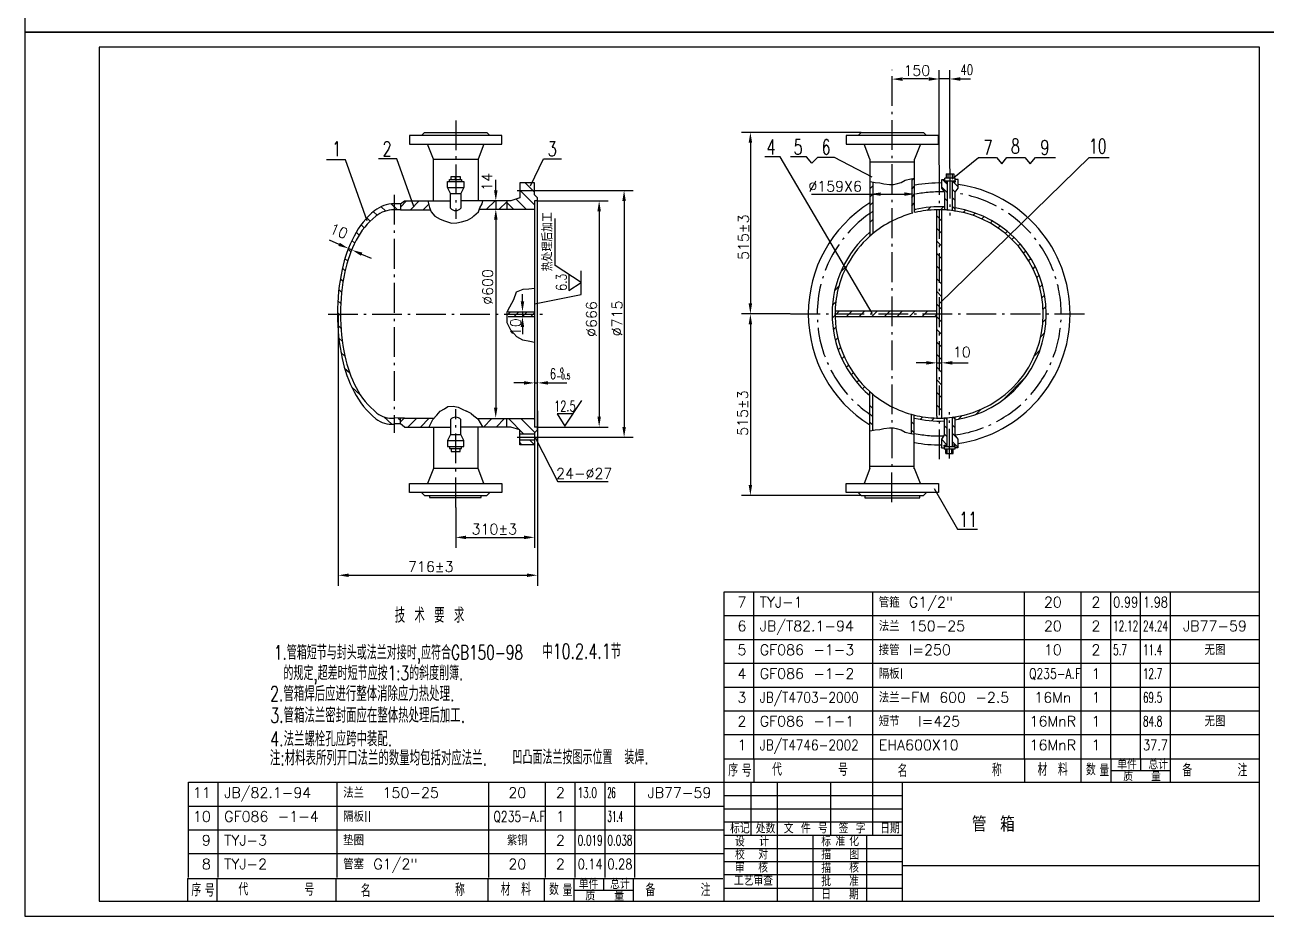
# Model space of a CAD drawing. Extents: x 0 to 2851, y -28 to 1393.
# Drawn here: x 2010.8 to 2428.4, y 798.8 to 1098.3 of the extents above; entities that cross this region are included whole.
import ezdxf
from ezdxf.enums import TextEntityAlignment as Align

# ---------------------------------------------------------------- set-up
doc = ezdxf.new("R2010")
doc.units = 0
doc.header["$LTSCALE"] = 8
doc.header["$MEASUREMENT"] = 0
doc.linetypes.add('CENTER', pattern=[1.85, 1.25, -0.25, 0.1, -0.25])
doc.layers.get('0').update_dxf_attribs({"linetype": 'CONTINUOUS'})
for name, color, linetype in [('1', 1, 'CONTINUOUS'), ('CC', 3, 'CONTINUOUS'), ('CW', 1, 'CONTINUOUS'), ('HZ', 1, 'CONTINUOUS'), ('X', 3, 'CONTINUOUS'), ('YY', 3, 'CONTINUOUS'), ('ZX', 1, 'CENTER')]:
    doc.layers.add(name, color=color, linetype=linetype)
doc.styles.add('HZ', font='txt', dxfattribs={"bigfont": 'hztxt'})

# ---------------------------------------------------------------- blocks, each defined once
blk = doc.blocks.new('*X140')
at = {"color": 0}
for p, q in [((298.07, 247.16), (298.95, 248.04)), ((298.07, 244.33), (298.95, 245.21)), ((298.07, 241.5), (298.95, 242.38)), ((298.07, 238.67), (298.95, 239.55))]:
    blk.add_line(p, q, dxfattribs=at)
blk = doc.blocks.new('*X139')
at = {"color": 0}
for p, q in [((284.05, 244.45), (285.03, 245.43)), ((284.05, 241.62), (285.03, 242.6)), ((284.05, 238.79), (285.03, 239.77)), ((284.05, 235.96), (285.03, 236.94)), ((284.05, 233.14), (285.03, 234.11))]:
    blk.add_line(p, q, dxfattribs=at)
blk = doc.blocks.new('*X138')
at = {"color": 0}
for p, q in [((297.98, 241.41), (298.95, 242.38)), ((297.98, 238.58), (298.95, 239.55))]:
    blk.add_line(p, q, dxfattribs=at)
blk = doc.blocks.new('*X137')
at = {"color": 0}
for p, q in [((284.05, 238.79), (285.03, 239.77)), ((284.05, 235.96), (285.03, 236.94)), ((284.05, 233.14), (285.03, 234.11))]:
    blk.add_line(p, q, dxfattribs=at)
blk = doc.blocks.new('*X129')
for p, q in [((262.76, 240.7), (260.88, 242.58)), ((261.86, 244.42), (261.16, 245.13)), ((262.76, 243.53), (262.02, 244.27)), ((266.37, 242.74), (264.49, 244.63)), ((262.76, 237.87), (261.86, 238.77)), ((265.39, 240.9), (264.49, 241.8)), ((265.39, 238.07), (264.49, 238.97)), ((262.93, 234.88), (262.76, 235.04)), ((265.39, 235.24), (264.49, 236.14))]:
    blk.add_line(p, q)
blk = doc.blocks.new('*X130')
for p, q in [((253.66, 164.56), (254.53, 165.43)), ((257.43, 164.09), (258.38, 165.04))]:
    blk.add_line(p, q)
blk = doc.blocks.new('*X131')
for p, q in [((225, 199.55), (226.5, 201.04)), ((228.74, 199.04), (230.74, 201.04)), ((232.99, 199.04), (234.98, 201.04)), ((237.23, 199.04), (239.23, 201.04)), ((241.47, 199.04), (243.47, 201.04)), ((245.71, 199.04), (247.71, 201.04)), ((249.96, 199.04), (251.96, 201.04)), ((254.2, 199.04), (256.2, 201.04)), ((258.44, 199.04), (259.16, 199.76))]:
    blk.add_line(p, q)
blk = doc.blocks.new('*X132')
for p, q in [((260.82, 231.32), (259.16, 232.99)), ((260.82, 227.08), (259.16, 228.75)), ((260.82, 222.84), (259.16, 224.5)), ((260.82, 218.59), (259.16, 220.26)), ((260.82, 214.35), (259.16, 216.02)), ((260.82, 210.11), (259.16, 211.78)), ((260.82, 205.87), (259.16, 207.53)), ((260.82, 201.62), (259.16, 203.29)), ((260.82, 197.38), (259.16, 199.05)), ((260.82, 193.14), (259.16, 194.8)), ((260.82, 188.9), (259.16, 190.56)), ((260.82, 184.65), (259.16, 186.32)), ((260.82, 180.41), (259.16, 182.08)), ((260.82, 176.17), (259.16, 177.83)), ((260.82, 171.93), (259.16, 173.59)), ((260.82, 167.68), (259.16, 169.35))]:
    blk.add_line(p, q)
blk = doc.blocks.new('*X133')
for p, q in [((226.91, 214.18), (229.03, 216.3)), ((224.88, 207.91), (226.25, 209.28)), ((224.12, 202.9), (225.23, 204.02)), ((224.03, 198.57), (225, 199.55)), ((224.39, 194.69), (225.28, 195.58)), ((225.1, 191.16), (225.93, 191.99)), ((226.09, 187.91), (226.88, 188.69)), ((227.32, 184.9), (228.08, 185.65)), ((228.77, 182.1), (229.5, 182.83)), ((230.41, 179.5), (231.13, 180.22)), ((232.24, 177.08), (232.95, 177.79)), ((234.24, 174.85), (234.95, 175.55)), ((236.43, 172.79), (236.74, 173.1))]:
    blk.add_line(p, q)
blk = doc.blocks.new('*X134')
for p, q in [((251.95, 234.98), (252.09, 235.12)), ((255.98, 234.77), (257.1, 235.88)), ((260.45, 235), (261.43, 235.97))]:
    blk.add_line(p, q)
blk = doc.blocks.new('*X135')
for p, q in [((268.01, 234.07), (268.84, 234.9)), ((271.31, 233.12), (272.09, 233.91)), ((274.35, 231.92), (275.1, 232.68)), ((277.17, 230.5), (277.9, 231.23)), ((279.78, 228.87), (280.5, 229.59)), ((282.21, 227.05), (282.92, 227.76)), ((284.45, 225.05), (285.15, 225.76)), ((286.5, 222.86), (287.21, 223.57)), ((288.37, 220.49), (289.09, 221.21)), ((290.06, 217.93), (290.79, 218.66)), ((291.54, 215.17), (292.29, 215.92)), ((292.81, 212.2), (293.58, 212.97)), ((293.83, 208.98), (294.64, 209.79)), ((294.57, 205.47), (295.44, 206.34)), ((294.96, 201.62), (295.91, 202.57)), ((294.9, 197.32), (295.96, 198.38)), ((294.15, 192.32), (295.43, 193.6)), ((292.09, 186.02), (293.87, 187.81)), ((281.25, 170.94), (289.06, 178.75)), ((272.19, 166.13), (273.98, 167.91)), ((266.4, 164.57), (267.68, 165.85))]:
    blk.add_line(p, q)
blk = doc.blocks.new('*X136')
for p, q in [((262.61, 164.49), (262.03, 165.06)), ((265.23, 164.69), (264.62, 165.31)), ((262.61, 161.66), (261.71, 162.56)), ((262.61, 158.83), (261.71, 159.73)), ((265.23, 161.86), (264.34, 162.76)), ((265.84, 158.43), (264.34, 159.93)), ((262.61, 156), (260.72, 157.89)), ((260.75, 155.02), (260.72, 155.06)), ((266.22, 155.22), (264.34, 157.1))]:
    blk.add_line(p, q)
blk = doc.blocks.new('*X125')
for p, q in [((115.19, 200.04), (115.76, 200.61)), ((116.99, 199.01), (118.59, 200.61)), ((119.82, 199.01), (121.42, 200.61)), ((122.65, 199.01), (124, 200.37))]:
    blk.add_line(p, q)
blk = doc.blocks.new('*X126')
for p, q in [((124, 240.87), (120.87, 244)), ((121.21, 235.18), (117.79, 238.6)), ((124, 236.62), (119, 241.62)), ((116.96, 235.18), (114.65, 237.49))]:
    blk.add_line(p, q)
blk = doc.blocks.new('*X127')
for p, q in [((120.32, 159.7), (115.19, 164.82)), ((124.13, 160.13), (119.43, 164.82)), ((124, 164.5), (123.68, 164.82)), ((119.77, 156), (119, 156.77)), ((124, 156.01), (122.35, 157.67))]:
    blk.add_line(p, q)
blk = doc.blocks.new('*X128')
for p, q in [((69.83, 234.33), (71.07, 233.17)), ((72.4, 236.03), (73.95, 234.59)), ((75.81, 236.96), (77.91, 235)), ((65.71, 229.96), (66.78, 228.97)), ((67.65, 232.26), (68.79, 231.2)), ((64.03, 227.43), (65.03, 226.5)), ((61.35, 221.72), (62.28, 220.86)), ((62.6, 224.66), (63.55, 223.77)), ((60.29, 218.62), (61.2, 217.76)), ((59.42, 215.32), (60.33, 214.47)), ((58.75, 211.84), (59.67, 210.99)), ((58.24, 208.22), (59.17, 207.35)), ((57.77, 200.45), (58.77, 199.52)), ((57.91, 204.43), (58.86, 203.54)), ((57.87, 196.26), (58.94, 195.26)), ((58.24, 191.81), (59.41, 190.72)), ((58.95, 187.05), (60.27, 185.82)), ((60.16, 181.82), (61.88, 180.21)), ((62.52, 175.52), (65.54, 172.69)), ((73.38, 165.39), (75.99, 162.95)), ((78.17, 165.02), (78.93, 164.31))]:
    blk.add_line(p, q)

msp = doc.modelspace()

# ---------------------------------------------------------------- linework, layer by layer
for p, q in [((2425.82, 1090.78), (2035.82, 1090.78)), ((2035.82, 1090.78), (2035.82, 803.78)), ((2425.82, 803.78), (2425.82, 1090.78)), ((2171.13, 1061.15), (2140.13, 1061.15)), ((2140.13, 1061.15), (2140.13, 1058.15)), ((2144.13, 1061.15), (2145.13, 1062.15)), ((2145.13, 1062.15), (2166.13, 1062.15)), ((2166.13, 1062.15), (2167.13, 1061.15)), ((2171.13, 1058.15), (2171.13, 1061.15)), ((2286.87, 1061.15), (2286.87, 1058.15)), ((2288.71, 1061.15), (2286.87, 1061.15)), ((2290.87, 1061.15), (2288.71, 1061.15)), ((2290.87, 1061.15), (2291.87, 1062.15)), ((2317.87, 1061.15), (2290.87, 1061.15)), ((2291.87, 1062.15), (2293.17, 1062.15)), ((2293.17, 1062.15), (2312.87, 1062.15)), ((2312.87, 1062.15), (2313.87, 1061.15)), ((2317.87, 1058.15), (2317.87, 1061.15)), ((2140.13, 1058.15), (2171.13, 1058.15)), ((2148.13, 1053.15), (2146.13, 1058.15)), ((2165.13, 1058.15), (2163.13, 1053.15)), ((2165.13, 1058.15), (2165.13, 1058.15)), ((2286.87, 1058.15), (2288.71, 1058.15)), ((2288.71, 1058.15), (2290.88, 1058.15)), ((2290.88, 1058.15), (2292.91, 1058.15)), ((2294.87, 1053.15), (2292.87, 1058.15)), ((2292.87, 1058.15), (2317.87, 1058.15)), ((2311.87, 1058.15), (2309.87, 1053.15)), ((2311.87, 1058.15), (2311.87, 1058.15)), ((2148.13, 1039.15), (2148.13, 1053.15)), ((2148.13, 1053.15), (2163.13, 1053.15)), ((2163.13, 1053.15), (2163.13, 1039.15)), ((2294.87, 1053.15), (2294.87, 1052.25)), ((2294.87, 1052.28), (2309.78, 1052.28)), ((2294.87, 1052.25), (2294.87, 1029.21)), ((2309.77, 1053.19), (2309.77, 1052.29)), ((2309.77, 1052.29), (2309.77, 1036.33)), ((2320.49, 1048.25), (2323.02, 1048.25)), ((2320.49, 1048.25), (2320.49, 1046.82)), ((2321.02, 1048.25), (2321.02, 1046.82)), ((2322.49, 1048.25), (2322.49, 1046.82)), ((2323.02, 1048.25), (2323.02, 1046.82)), ((2152.85, 1043.65), (2152.85, 1045.65)), ((2152.85, 1045.65), (2158.35, 1045.65)), ((2153.6, 1045.65), (2153.6, 1046.35)), ((2153.6, 1046.35), (2157.6, 1046.35)), ((2154.1, 1046.35), (2154.1, 1047.35)), ((2154.1, 1047.35), (2157.1, 1047.35)), ((2155.6, 1046.35), (2155.6, 1047.35)), ((2157.1, 1047.35), (2157.1, 1046.35)), ((2157.6, 1046.35), (2157.6, 1045.65)), ((2158.35, 1045.65), (2158.35, 1043.65)), ((2177.13, 1045.15), (2177.13, 1040.15)), ((2182.13, 1045.15), (2177.13, 1045.15)), ((2182.13, 1041.15), (2182.13, 1045.15)), ((2295.85, 1045.55), (2295.85, 1028.25)), ((2308.89, 1046.47), (2308.89, 1034.95)), ((2319, 1043.41), (2319, 1046.28)), ((2319, 1046.28), (2319.99, 1046.28)), ((2319.99, 1046.28), (2319.99, 1046.8)), ((2319.99, 1045.79), (2319.99, 1046.28)), ((2319.99, 1045.79), (2319.99, 1045.42)), ((2319.99, 1045.42), (2320.87, 1045.42)), ((2323.52, 1046.8), (2320, 1046.8)), ((2320, 1045.82), (2323.52, 1045.82)), ((2320.89, 1035.95), (2320.89, 1045.82)), ((2322.62, 1035.77), (2322.62, 1045.82)), ((2323.52, 1045.42), (2322.63, 1045.42)), ((2323.52, 1046.28), (2323.52, 1046.8)), ((2323.52, 1045.79), (2323.52, 1046.28)), ((2324.5, 1046.28), (2323.52, 1046.28)), ((2323.52, 1045.82), (2323.52, 1045.42)), ((2324.5, 1043.41), (2324.5, 1046.28)), ((2153.85, 1041.65), (2152.85, 1043.65)), ((2152.85, 1043.65), (2158.35, 1043.65)), ((2153.85, 1036.65), (2153.85, 1041.65)), ((2153.85, 1041.65), (2157.35, 1041.65)), ((2158.35, 1043.65), (2157.35, 1041.65)), ((2157.35, 1041.65), (2157.35, 1036.65)), ((2177.13, 1040.15), (2174.13, 1039.15)), ((2183.13, 1040.15), (2182.13, 1041.15)), ((2183.13, 1039.42), (2183.13, 1040.15)), ((2319.99, 1042.05), (2319, 1043.41)), ((2319.99, 1037.19), (2319.99, 1042.05)), ((2323.52, 1042.05), (2324.5, 1043.41)), ((2323.52, 1036.64), (2323.52, 1042.05)), ((2137.04, 1038.15), (2134.9, 1038.14)), ((2137.06, 1036.15), (2134.9, 1036.16)), ((2137.04, 1038.15), (2138.41, 1039.15)), ((2137.04, 1038.15), (2137.04, 1036.16)), ((2137.06, 1036.15), (2138.41, 1036.15)), ((2138.41, 1039.15), (2148.13, 1039.15)), ((2138.41, 1036.15), (2147.11, 1036.15)), ((2148.13, 1039.15), (2153.86, 1039.15)), ((2163.13, 1039.15), (2157.39, 1039.16)), ((2164.72, 1039.15), (2163.13, 1039.15)), ((2163.77, 1036.33), (2172.95, 1036.33)), ((2172.95, 1039.15), (2164.72, 1039.15)), ((2172.77, 1039.25), (2172.77, 1036.33)), ((2174.13, 1039.15), (2172.95, 1039.15)), ((2172.95, 1036.33), (2182.22, 1036.33)), ((2182.13, 1039.15), (2182.13, 1036.58)), ((2183.13, 1039.15), (2182.13, 1039.15)), ((2182.13, 1036.58), (2182.13, 1001.84)), ((2183.13, 963.33), (2183.13, 1039.42)), ((2309.77, 1036.33), (2309.77, 1035.24)), ((2317.29, 1002.27), (2317.29, 1036.02)), ((2318.95, 1036.02), (2318.95, 966.26)), ((2319.99, 1035.99), (2319.99, 1037.08)), ((2323.52, 1035.59), (2323.52, 1036.64)), ((2189.06, 1017.4), (2189.06, 1033.2)), ((2294.87, 1029.21), (2294.87, 1028.43)), ((2294.87, 1028.43), (2294.87, 1027.15)), ((2197.76, 1011.7), (2189.06, 1017.4)), ((2193.6, 1014.44), (2193.6, 1009.07)), ((2193.6, 1009.07), (2197.76, 1011.7)), ((2283.15, 1002.2), (2317.3, 1002.2)), ((2317.29, 1000.06), (2317.29, 1002.27)), ((2182.12, 1001.77), (2173.21, 1001.77)), ((2182.17, 1000.21), (2173.21, 1000.21)), ((2182.13, 1001.84), (2182.13, 1000.27)), ((2182.13, 1000.27), (2182.13, 966)), ((2317.3, 1000.2), (2283.15, 1000.2)), ((2317.29, 966.77), (2317.29, 1000.06)), ((2294.87, 973.88), (2294.87, 975.16)), ((2294.87, 973.09), (2294.87, 973.88)), ((2294.87, 950.05), (2294.87, 973.09)), ((2295.85, 962), (2295.85, 974.05)), ((2192.31, 963.4), (2198.01, 972.1)), ((2137.08, 966.16), (2134.95, 966.2)), ((2137.05, 964.16), (2137.06, 966.16)), ((2138.37, 966.15), (2137.08, 966.16)), ((2138.37, 966.15), (2148.35, 966.15)), ((2153.85, 965.65), (2153.85, 960.65)), ((2157.35, 960.65), (2157.35, 965.65)), ((2162.93, 965.98), (2172.9, 965.98)), ((2172.77, 963.2), (2172.77, 965.98)), ((2172.9, 965.98), (2182.22, 965.98)), ((2182.13, 966), (2182.13, 963.15)), ((2195.05, 967.57), (2189.68, 967.57)), ((2189.68, 967.57), (2192.31, 963.4)), ((2308.8, 960.9), (2308.8, 967.25)), ((2309.77, 965.97), (2309.77, 967.06)), ((2309.77, 950.02), (2309.77, 965.97)), ((2317.29, 966.77), (2317.3, 966.29)), ((2319.84, 966.26), (2319.84, 965.43)), ((2319.84, 965.43), (2319.84, 960.41)), ((2320.73, 966.37), (2320.73, 956.64)), ((2322.46, 966.46), (2322.46, 956.64)), ((2323.36, 966.56), (2323.36, 965.79)), ((2323.36, 965.79), (2323.36, 960.41)), ((2137.05, 964.16), (2134.95, 964.17)), ((2138.37, 963.15), (2137.05, 964.16)), ((2138.37, 963.15), (2148.13, 963.15)), ((2148.13, 963.15), (2148.13, 949.15)), ((2148.13, 963.15), (2153.86, 963.15)), ((2153.85, 960.65), (2152.85, 958.65)), ((2153.85, 960.65), (2157.35, 960.65)), ((2158.35, 958.65), (2157.35, 960.65)), ((2163.13, 963.15), (2157.39, 963.15)), ((2163.13, 949.15), (2163.13, 963.15)), ((2164.74, 963.15), (2163.13, 963.15)), ((2172.9, 963.15), (2164.74, 963.15)), ((2174.13, 963.15), (2172.9, 963.15)), ((2177.13, 962.15), (2174.13, 963.15)), ((2177.13, 960.87), (2177.13, 962.15)), ((2177.13, 958.83), (2177.13, 960.87)), ((2177.18, 960.85), (2182.16, 960.85)), ((2183.13, 963.15), (2182.13, 963.15)), ((2183.13, 962.15), (2182.13, 961.15)), ((2182.13, 961.15), (2182.13, 960.87)), ((2182.13, 960.87), (2182.13, 958.83)), ((2183.13, 962.15), (2183.13, 963.33)), ((2319.84, 960.41), (2318.85, 959.05)), ((2323.36, 960.41), (2324.35, 959.05)), ((2152.85, 958.65), (2152.85, 956.65)), ((2152.85, 958.65), (2158.35, 958.65)), ((2152.85, 956.65), (2158.35, 956.65)), ((2153.6, 956.65), (2153.6, 955.95)), ((2157.6, 955.95), (2157.6, 956.65)), ((2158.35, 956.65), (2158.35, 958.65)), ((2177.13, 957.15), (2177.13, 958.83)), ((2182.13, 957.15), (2177.13, 957.15)), ((2177.18, 958.82), (2182.16, 958.82)), ((2182.13, 958.83), (2182.13, 957.15)), ((2318.85, 959.05), (2318.85, 956.18)), ((2318.85, 956.18), (2319.84, 956.18)), ((2319.84, 957.04), (2320.72, 957.04)), ((2319.84, 956.67), (2319.84, 957.03)), ((2319.84, 956.67), (2319.84, 956.18)), ((2319.84, 956.18), (2319.84, 955.65)), ((2319.85, 956.64), (2323.36, 956.64)), ((2323.37, 957.04), (2322.48, 957.04)), ((2323.36, 956.67), (2323.37, 957.04)), ((2323.36, 956.67), (2323.36, 956.18)), ((2324.35, 956.18), (2323.36, 956.18)), ((2323.36, 956.18), (2323.36, 955.65)), ((2324.35, 959.05), (2324.35, 956.18)), ((2153.6, 955.95), (2157.6, 955.95)), ((2154.1, 955.95), (2154.1, 954.95)), ((2154.1, 954.95), (2157.1, 954.95)), ((2155.6, 955.95), (2155.6, 954.95)), ((2157.1, 954.95), (2157.1, 955.95)), ((2323.36, 955.65), (2319.85, 955.65)), ((2320.34, 954.21), (2320.34, 955.64)), ((2320.34, 954.21), (2322.86, 954.21)), ((2320.86, 954.21), (2320.86, 955.64)), ((2322.34, 954.21), (2322.34, 955.64)), ((2322.86, 954.21), (2322.86, 955.64)), ((2148.13, 949.15), (2146.13, 944.15)), ((2163.13, 949.15), (2148.13, 949.15)), ((2165.13, 944.15), (2163.13, 949.15)), ((2294.87, 949.15), (2292.87, 944.15)), ((2294.87, 949.15), (2294.87, 950.05)), ((2294.87, 950.02), (2309.78, 950.02)), ((2309.77, 949.11), (2309.77, 950.02)), ((2311.87, 944.15), (2309.87, 949.15)), ((2140.13, 941.15), (2140.13, 944.15)), ((2140.13, 944.15), (2171.13, 944.15)), ((2165.13, 944.15), (2165.13, 944.15)), ((2171.13, 944.15), (2171.13, 941.15)), ((2286.87, 941.15), (2286.87, 944.15)), ((2286.87, 944.15), (2288.71, 944.15)), ((2288.71, 944.15), (2290.88, 944.15)), ((2290.88, 944.15), (2292.91, 944.15)), ((2292.87, 944.15), (2317.87, 944.15)), ((2311.87, 944.15), (2311.87, 944.15)), ((2317.87, 944.15), (2317.87, 941.15)), ((2171.13, 941.15), (2140.13, 941.15)), ((2144.13, 941.15), (2145.13, 940.15)), ((2145.13, 940.15), (2166.13, 940.15)), ((2146.87, 940.15), (2146.87, 939.45)), ((2164.24, 939.45), (2164.24, 940.21)), ((2166.13, 940.15), (2167.13, 941.15)), ((2288.71, 941.15), (2286.87, 941.15)), ((2290.87, 941.15), (2288.71, 941.15)), ((2290.87, 941.15), (2291.87, 940.15)), ((2317.87, 941.15), (2290.87, 941.15)), ((2291.87, 940.15), (2293.17, 940.15)), ((2293.17, 940.16), (2293.17, 939.3)), ((2293.17, 940.15), (2312.87, 940.15)), ((2311.61, 939.3), (2311.61, 940.16)), ((2312.87, 940.15), (2313.87, 941.15)), ((2146.87, 939.45), (2164.24, 939.45)), ((2293.17, 939.3), (2296.02, 939.3)), ((2296.02, 939.3), (2309.03, 939.3)), ((2309.03, 939.3), (2311.61, 939.3)), ((2245.82, 907.78), (2425.82, 907.78)), ((2245.82, 851.78), (2245.82, 907.78)), ((2255.82, 851.78), (2255.82, 907.78)), ((2295.82, 851.78), (2295.82, 907.78)), ((2346.82, 851.78), (2346.82, 907.78)), ((2365.82, 851.78), (2365.82, 907.78)), ((2375.82, 851.78), (2375.82, 907.78)), ((2385.82, 851.78), (2385.82, 907.78)), ((2395.82, 851.78), (2395.82, 907.78)), ((2245.82, 803.78), (2245.82, 851.66)), ((2245.89, 851.63), (2425.89, 851.63)), ((2255.89, 843.72), (2255.89, 851.72)), ((2295.88, 826.03), (2295.88, 851.62)), ((2346.95, 843.72), (2346.95, 851.72)), ((2365.89, 843.72), (2365.89, 851.72)), ((2375.89, 843.72), (2375.89, 851.72)), ((2385.89, 847.72), (2385.89, 851.72)), ((2395.89, 843.72), (2395.89, 851.72)), ((2065.82, 843.78), (2245.82, 843.78)), ((2065.82, 811.78), (2065.82, 843.78)), ((2075.82, 811.78), (2075.82, 843.78)), ((2115.82, 811.78), (2115.82, 843.78)), ((2166.82, 811.78), (2166.82, 843.78)), ((2185.82, 811.78), (2185.82, 843.78)), ((2195.82, 811.78), (2195.82, 843.78)), ((2205.82, 811.78), (2205.82, 843.78)), ((2215.82, 811.78), (2215.82, 843.78)), ((2245.82, 843.78), (2425.82, 843.78)), ((2254.81, 843.83), (2254.81, 826.03)), ((2263.82, 803.78), (2263.82, 843.83)), ((2281.76, 826.03), (2281.76, 843.83)), ((2305.82, 803.78), (2305.82, 843.78)), ((2245.82, 830.42), (2305.89, 830.42)), ((2245.82, 825.98), (2305.89, 825.98)), ((2275.82, 803.78), (2275.82, 826.03)), ((2293.82, 803.78), (2293.82, 826.03)), ((2305.82, 815.78), (2425.82, 815.78)), ((2065.44, 811.38), (2065.44, 804.03)), ((2065.44, 811.38), (2245.44, 811.38)), ((2075.44, 804.03), (2075.44, 811.43)), ((2115.49, 804.02), (2115.44, 811.43)), ((2166.51, 804.03), (2166.51, 811.43)), ((2185.44, 803.9), (2185.44, 811.47)), ((2195.44, 803.9), (2195.44, 811.47)), ((2205.44, 807.47), (2205.44, 811.47)), ((2215.44, 803.9), (2215.44, 811.47)), ((2035.82, 803.78), (2425.82, 803.78))]:
    msp.add_line(p, q)
for points in [[(2134.97, 1038.15, 0.001803), (2134.9, 1038.15, 0.17134), (2128.42, 1035.87, 0.104788), (2121.46, 1027.32, 0.066302), (2117.47, 1016.1, 0.052443), (2115.9, 1001.15, 0.052443)], [(2134.9, 1036.15, 0.171103), (2128.76, 1033.99, 0.104819), (2122.17, 1025.9, 0.066378), (2118.39, 1015.29, 0.05252), (2116.9, 1001.15, 0.05252)], [(2115.9, 1001.15, 0.052443), (2117.47, 986.21, 0.066302), (2121.46, 974.99, 0.104788), (2128.83, 965.94, 0.198534), (2134.9, 964.15, 0.001201), (2134.95, 964.15, 0.104788)], [(2116.9, 1001.15, 0.05252), (2118.39, 987.02, 0.066378), (2122.17, 976.4, 0.104819), (2129.14, 967.85, 0.198314), (2134.9, 966.15, 0.00127), (2134.95, 966.15, 0.104819)]]:
    msp.add_lwpolyline(points, format="xyb")
for centre, radius, start, end in [((2317.01, 1001.31), 44, 279.643, 279.643), ((2317.17, 1001.15), 44, 80.357, 80.357), ((2326.19, 1001.31), 44, 260.357, 260.357), ((2326.34, 1001.15), 44, 99.643, 99.643), ((2318.13, 1001.15), 44, 88.798, 100.5035), ((2318.13, 1001.15), 44, 278.2296, 81.6184), ((2155.6, 1038.31), 2.41, 223.3547, 316.6453), ((2318.13, 1001.15), 44, 122.045, 237.9543), ((2318.13, 1001.15), 36, 86.9067, 102.9297), ((2318.13, 1001.15), 35, 91.3477, 103.3024), ((2318.13, 1001.15), 35, 88.6282, 91.3477), ((2318.13, 1001.15), 35, 86.9415, 88.6282), ((2318.13, 1001.15), 35, 85.465, 86.9415), ((2318.13, 1001.15), 35, 81.0856, 85.465), ((2318.13, 1001.15), 35, 278.6704, 81.0777), ((2318.13, 1001.15), 36, 278.4511, 81.3487), ((2318.13, 1001.15), 35, 104.6729, 131.9456), ((2318.13, 1001.15), 36, 130.3215, 229.5406), ((2318.13, 1001.15), 35, 131.9456, 151.2663), ((2318.13, 1001.15), 35, 151.2663, 164.8458), ((2318.13, 1001.15), 35, 164.8458, 178.1546), ((2318.13, 1001.15), 35, 178.1546, 181.8018), ((2318.13, 1001.15), 35, 181.8018, 228.1954), ((2318.13, 1001.15), 35, 228.1954, 256.2221), ((2155.6, 964), 2.41, 43.3547, 136.6453), ((2318.13, 1001.15), 36, 256.5971, 272.7616), ((2318.13, 1001.15), 35, 256.2221, 268.5243), ((2318.13, 1001.15), 35, 268.609, 271.3938), ((2318.13, 1001.15), 35, 271.3963, 272.801), ((2318.13, 1001.15), 35, 272.8072, 278.6704), ((2318.13, 1001.15), 44, 259.2197, 270.9471)]:
    msp.add_arc(centre, radius, start, end)
at = {"layer": '1'}
for p, q in [((2375.89, 847.72), (2395.89, 847.72)), ((2245.82, 839.3), (2305.89, 839.3)), ((2245.82, 834.86), (2305.89, 834.86)), ((2245.82, 821.54), (2305.89, 821.54)), ((2245.82, 817.1), (2305.89, 817.1)), ((2305.89, 812.66), (2245.82, 812.66)), ((2195.44, 807.47), (2215.44, 807.47)), ((2245.82, 808.22), (2305.89, 808.22))]:
    msp.add_line(p, q, dxfattribs=at)
at = {"layer": 'CC'}
for p, q in [((2318.13, 1051.22), (2318.13, 1083.09)), ((2318.13, 1051.22), (2318.13, 1082.71)), ((2321.7, 1050.01), (2321.7, 1083.09)), ((2314.41, 1080.09), (2306.03, 1080.09)), ((2321.73, 1080.09), (2318.23, 1080.09)), ((2325.2, 1080.09), (2328.7, 1080.09)), ((2291.96, 1062.15), (2251.67, 1062.15)), ((2254.67, 1058.65), (2254.67, 1004.65)), ((2169.11, 1042.68), (2169.11, 1046.18)), ((2183.12, 1042.63), (2215.23, 1042.63)), ((2275.17, 1041.41), (2306.94, 1041.41)), ((2169.11, 1039.19), (2169.11, 1036.34)), ((2183.19, 1039.15), (2206.84, 1039.15)), ((2203.84, 1035.65), (2203.84, 966.65)), ((2212.23, 1039.13), (2212.23, 963.18)), ((2169.08, 1033.24), (2169.08, 969.66)), ((2116.41, 1024.53), (2113.19, 1025.91)), ((2119.68, 1023.09), (2120.79, 1022.63)), ((2124.02, 1021.23), (2127.23, 1019.84)), ((2178.07, 1005.36), (2178.07, 1007.83)), ((2178.07, 1001.77), (2178.07, 1000.21)), ((2268.07, 1001.15), (2251.67, 1001.15)), ((2268.07, 1001.15), (2251.67, 1001.15)), ((2178.07, 996.71), (2178.07, 994.4)), ((2254.67, 997.65), (2254.67, 942.8)), ((2313.85, 984.71), (2310.35, 984.71)), ((2317.31, 984.75), (2318.97, 984.75)), ((2322.5, 984.71), (2327.83, 984.71)), ((2178.63, 977.97), (2175.13, 977.97)), ((2182.13, 977.97), (2183.19, 977.97)), ((2186.69, 977.97), (2192.93, 977.97)), ((2183.19, 963.15), (2206.84, 963.15)), ((2182.13, 957.17), (2182.13, 922.51)), ((2183.12, 959.68), (2215.23, 959.68)), ((2291.87, 940.15), (2251.67, 940.15))]:
    msp.add_line(p, q, dxfattribs=at)
for points in [[(2305.8, 1079.46), (2305.8, 1080.63), (2302.3, 1080.05)], [(2314.63, 1079.5), (2314.63, 1080.67), (2318.13, 1080.09)], [(2325.2, 1079.5), (2325.2, 1080.67), (2321.7, 1080.09)], [(2255.25, 1058.65), (2254.09, 1058.65), (2254.67, 1062.15)], [(2169.69, 1042.68), (2168.52, 1042.68), (2169.11, 1039.18)], [(2212.81, 1039.13), (2211.64, 1039.13), (2212.23, 1042.63)], [(2298.49, 1040.83), (2298.49, 1041.99), (2294.99, 1041.41)], [(2306.46, 1040.83), (2306.46, 1041.99), (2309.96, 1041.41)], [(2169.69, 1032.83), (2168.52, 1032.83), (2169.11, 1036.33)], [(2204.43, 1035.65), (2203.26, 1035.65), (2203.84, 1039.15)], [(2116.18, 1023.99), (2116.64, 1025.06), (2119.62, 1023.14)], [(2123.79, 1020.69), (2124.25, 1021.76), (2120.8, 1022.62)], [(2178.65, 1005.36), (2177.48, 1005.36), (2178.07, 1001.86)], [(2255.25, 1004.65), (2254.09, 1004.65), (2254.67, 1001.15)], [(2178.65, 996.71), (2177.48, 996.71), (2178.07, 1000.21)], [(2255.25, 997.65), (2254.09, 997.65), (2254.67, 1001.15)], [(2313.85, 984.12), (2313.85, 985.29), (2317.35, 984.71)], [(2322.5, 984.12), (2322.5, 985.29), (2319, 984.71)], [(2178.63, 977.39), (2178.63, 978.55), (2182.13, 977.97)], [(2186.69, 977.39), (2186.69, 978.55), (2183.19, 977.97)], [(2169.67, 969.66), (2168.5, 969.66), (2169.08, 966.16)], [(2204.43, 966.65), (2203.26, 966.65), (2203.84, 963.15)], [(2212.81, 963.18), (2211.64, 963.18), (2212.23, 959.68)], [(2255.25, 943.65), (2254.09, 943.65), (2254.67, 940.15)]]:
    msp.add_solid(points, dxfattribs=at)
at = {"layer": 'X'}
for p, q in [((2010.82, 1392.78), (2010.82, 1095.78)), ((2010.82, 1095.78), (2430.82, 1095.78)), ((2430.82, 1095.78), (2010.82, 1095.78)), ((2010.82, 1095.78), (2010.82, 798.78)), ((2118.63, 1052.93), (2112.22, 1052.93)), ((2125.87, 1032.45), (2118.63, 1052.93)), ((2135.79, 1053.25), (2129.68, 1053.25)), ((2141.56, 1037.27), (2135.79, 1053.25)), ((2180.8, 1044.17), (2185.12, 1053.25)), ((2185.12, 1053.25), (2191.23, 1053.25)), ((2264.73, 1053.91), (2259.56, 1053.91)), ((2295.57, 1001.4), (2264.73, 1053.91)), ((2273.51, 1053.91), (2268.1, 1053.91)), ((2275.31, 1051.77), (2273.51, 1053.91)), ((2277.25, 1053.73), (2275.31, 1051.77)), ((2282.98, 1053.73), (2277.25, 1053.73)), ((2295.57, 1047.05), (2282.98, 1053.73)), ((2318.25, 1004.62), (2368.55, 1053.74)), ((2322.44, 1046.5), (2331.32, 1053.74)), ((2331.32, 1053.74), (2337.35, 1053.74)), ((2337.35, 1053.74), (2339.13, 1051.6)), ((2339.13, 1051.6), (2340.9, 1053.74)), ((2340.9, 1053.74), (2346.93, 1053.74)), ((2346.93, 1053.74), (2348.72, 1051.6)), ((2348.72, 1051.6), (2350.48, 1053.74)), ((2350.48, 1053.74), (2357.23, 1053.74)), ((2368.55, 1053.74), (2375.31, 1053.74)), ((2294.97, 1045.69), (2296.59, 1045.36)), ((2296.59, 1045.36), (2298.19, 1045.18)), ((2298.19, 1045.18), (2299.53, 1044.83)), ((2299.53, 1044.83), (2301.43, 1044.65)), ((2301.43, 1044.65), (2302.75, 1044.65)), ((2302.75, 1044.65), (2303.65, 1044.83)), ((2303.65, 1044.83), (2305.4, 1045.36)), ((2305.4, 1045.36), (2306.72, 1046.05)), ((2306.72, 1046.05), (2308.64, 1046.58)), ((2308.64, 1046.58), (2309.81, 1046.76)), ((2137.04, 1037.04), (2139.15, 1039.15)), ((2140.39, 1036.15), (2143.39, 1039.15)), ((2144.64, 1036.15), (2146.46, 1037.97)), ((2146.22, 1039.19), (2146.82, 1036.96)), ((2146.82, 1036.96), (2147.41, 1035.44)), ((2163.28, 1035.44), (2163.77, 1036.85)), ((2163.77, 1036.85), (2164.56, 1038.15)), ((2164.56, 1038.15), (2164.75, 1039.19)), ((2166.03, 1036.33), (2168.85, 1039.15)), ((2170.27, 1036.33), (2172.77, 1038.84)), ((2147.41, 1035.44), (2148.58, 1034.02)), ((2148.58, 1034.02), (2150.37, 1032.98)), ((2150.37, 1032.98), (2151.84, 1032.4)), ((2151.84, 1032.4), (2154.22, 1031.69)), ((2154.22, 1031.69), (2155.99, 1031.79)), ((2155.99, 1031.79), (2157.56, 1032.04)), ((2157.56, 1032.04), (2159.63, 1032.63)), ((2159.63, 1032.63), (2161.11, 1033.56)), ((2161.11, 1033.56), (2161.71, 1034.15)), ((2161.71, 1034.15), (2163.28, 1035.44)), ((2197.76, 1007.72), (2197.76, 1015.63)), ((2175.2, 1006.04), (2176.07, 1008.58)), ((2176.07, 1008.58), (2178.31, 1009.47)), ((2178.31, 1009.47), (2180.18, 1009.63)), ((2180.18, 1009.63), (2182.17, 1009.78)), ((2182.17, 1004.5), (2197.76, 1007.72)), ((2172.97, 1001.86), (2173.84, 1003.5)), ((2173.84, 1003.5), (2175.2, 1006.04)), ((2116.18, 1001.32), (2116.18, 909.83)), ((2172.97, 1000.21), (2172.97, 1001.86)), ((2172.97, 998.12), (2172.97, 1000.21)), ((2174.21, 995.74), (2172.97, 998.12)), ((2176.2, 993.49), (2174.21, 995.74)), ((2178.18, 992.31), (2176.2, 993.49)), ((2180.55, 991.84), (2178.18, 992.31)), ((2182.17, 991.55), (2180.55, 991.84)), ((2150.37, 968.45), (2151.87, 969.27)), ((2151.87, 969.27), (2153.03, 970.01)), ((2153.03, 970.01), (2154.8, 970.17)), ((2154.8, 970.17), (2156.51, 969.76)), ((2156.51, 969.76), (2157.8, 969.11)), ((2157.8, 969.11), (2159.3, 968.45)), ((2137.06, 964.93), (2138.28, 966.15)), ((2139.52, 963.15), (2142.52, 966.15)), ((2143.76, 963.15), (2146.76, 966.15)), ((2146.74, 963.18), (2147.98, 965.69)), ((2147.98, 965.69), (2149.27, 967.16)), ((2149.27, 967.16), (2150.37, 968.45)), ((2160.88, 967.66), (2159.3, 968.45)), ((2160.88, 967.66), (2161.77, 966.91)), ((2161.77, 966.91), (2163.06, 965.87)), ((2163.06, 965.87), (2163.8, 964.56)), ((2163.32, 965.75), (2163.55, 965.98)), ((2163.8, 964.56), (2164.62, 963.18)), ((2164.97, 963.15), (2167.8, 965.98)), ((2169.22, 963.15), (2172.04, 965.98)), ((2183.14, 968.53), (2183.14, 922.56)), ((2294.97, 961.81), (2296.59, 962.15)), ((2296.59, 962.15), (2298.19, 962.33)), ((2298.19, 962.33), (2299.53, 962.68)), ((2299.53, 962.68), (2301.43, 962.86)), ((2301.43, 962.86), (2302.75, 962.86)), ((2302.75, 962.86), (2303.65, 962.68)), ((2303.65, 962.68), (2305.4, 962.15)), ((2305.4, 962.15), (2306.72, 961.46)), ((2306.72, 961.46), (2308.64, 960.93)), ((2308.64, 960.93), (2309.81, 960.75)), ((2182.29, 959.59), (2189.98, 944.78)), ((2190.02, 944.83), (2206.86, 944.83)), ((2316.42, 942.44), (2324.31, 928.82)), ((2155.63, 936.09), (2155.63, 922.56)), ((2324.31, 928.82), (2330.95, 928.82)), ((2159.13, 926.06), (2179.64, 926.06)), ((2183.14, 924.01), (2183.14, 909.83)), ((2119.68, 913.33), (2179.64, 913.33)), ((2245.82, 899.78), (2425.82, 899.78)), ((2245.82, 891.78), (2425.82, 891.78)), ((2245.82, 883.78), (2425.82, 883.78)), ((2245.82, 875.78), (2425.82, 875.78)), ((2245.82, 867.78), (2425.82, 867.78)), ((2245.82, 859.78), (2425.82, 859.78)), ((2065.82, 835.78), (2245.82, 835.78)), ((2065.82, 827.78), (2245.82, 827.78)), ((2065.82, 819.78), (2245.82, 819.78)), ((2010.82, 798.78), (2430.82, 798.78))]:
    msp.add_line(p, q, dxfattribs=at)
for points in [[(2159.13, 925.47), (2159.13, 926.64), (2155.63, 926.06)], [(2178.62, 925.47), (2178.62, 926.64), (2182.12, 926.06)], [(2119.68, 912.75), (2119.68, 913.91), (2116.18, 913.33)], [(2179.64, 912.75), (2179.64, 913.91), (2183.14, 913.33)]]:
    msp.add_solid(points, dxfattribs=at)
at = {"layer": 'ZX'}
for p, q in [((2302.26, 937.85), (2302.38, 1083.18)), ((2155.63, 1066.15), (2155.63, 1033.15)), ((2318.13, 1051.15), (2318.13, 951.15)), ((2321.7, 1049.94), (2321.7, 1034.27)), ((2134.9, 1041.15), (2134.9, 961.15)), ((2176.26, 1042.63), (2183.05, 1042.63)), ((2112.75, 1001.01), (2185.13, 1001.01)), ((2268.13, 1001.15), (2368.13, 1001.15)), ((2155.63, 936.15), (2155.63, 969.15)), ((2321.54, 952.52), (2321.54, 968.19)), ((2176.26, 959.68), (2183.05, 959.68))]:
    msp.add_line(p, q, dxfattribs=at)
for start, end in [(87.4684, 101.2471), (277.2666, 82.4257), (124.5709, 235.523), (258.3034, 272.4377)]:
    msp.add_arc((2318.13, 1001.15), 41, start, end, dxfattribs=at)

# ---------------------------------------------------------------- block references
at = {"layer": 'YY'}
for name, p in [('*X126', (2058.13, 801.15)), ('*X139', (2010.82, 798.78)), ('*X140', (2010.82, 798.78)), ('*X129', (2058.13, 801.15)), ('*X128', (2058.13, 801.15)), ('*X134', (2058.13, 801.15)), ('*X135', (2058.13, 801.15)), ('*X132', (2058.13, 801.15)), ('*X133', (2058.13, 801.15)), ('*X131', (2058.13, 801.15)), ('*X125', (2058.13, 801.15)), ('*X127', (2058.13, 801.15)), ('*X130', (2058.13, 801.15)), ('*X136', (2058.13, 801.15))]:
    msp.add_blockref(name, p, dxfattribs=at)
at = {"layer": 'YY', "xscale": -1, "rotation": 180}
for name in ['*X137', '*X138']:
    msp.add_blockref(name, (2010.82, 1203.52), dxfattribs=at)

# ---------------------------------------------------------------- texts
at = {"style": 'HZ', "width": 0.7}
for s, height, p in [('1', 5, (2115.64, 1054.11)), ('2', 5, (2132.56, 1054.11)), ('3', 5, (2188.07, 1054.11)), ('4', 5, (2261.63, 1054.73)), ('5', 5, (2270.7, 1054.71)), ('6', 5, (2280.11, 1054.71)), ('7', 5, (2334.51, 1054.59)), ('8', 5, (2343.74, 1055.02)), ('9', 5, (2353.68, 1054.59)), ('10', 5, (2371.4, 1055.02)), ('12.5', 3.5, (2192.31, 968.39)), ('11', 5, (2327.88, 929.62))]:
    msp.add_text(s, height=height, dxfattribs=at).set_placement(p, align=Align.CENTER)
at = {"style": 'HZ', "width": 0.75}
msp.add_text('6.3', height=3.5, rotation=90, dxfattribs=at).set_placement((2192.87, 1011.77), align=Align.CENTER)
at = {"layer": 'CC', "style": 'HZ'}
for s, p in [('150', (2310.62, 1081.18)), ('%%C159X6 ', (2284.72, 1042.28)), ('10', (2325.72, 986.58)), ('24-%%C27', (2198.82, 945.78)), ('310%%P3', (2168.62, 927.08)), ('716%%P3 ', (2148.82, 914.48))]:
    msp.add_text(s, height=3.5, dxfattribs=at).set_placement(p, align=Align.CENTER)
for s, rotation, p in [('14', 90, (2167.92, 1045.48)), ('515%%P3 ', 90, (2254.12, 1028.48)), ('10', 338, (2115.72, 1027.38)), ('%%C600 ', 90, (2168.12, 1011.78)), ('%%C666 ', 90, (2203.02, 1000.98)), ('%%C715 ', 90, (2211.62, 1001.18)), ('10', 90, (2177.52, 996.68)), ('515%%P3 ', 90, (2253.82, 969.38))]:
    msp.add_text(s, height=3.5, rotation=rotation, dxfattribs=at).set_placement(p, align=Align.CENTER)
at = {"layer": 'CC', "style": 'HZ', "width": 0.7}
for s, height, p in [('6', 3.5, (2187.25, 979.27)), ('0', 1.7, (2190.69, 981.35)), ('-0.5', 1.7, (2189.44, 979.27))]:
    msp.add_text(s, height=height, dxfattribs=at).set_placement(p)
at = {"layer": 'CW', "style": 'HZ', "width": 0.7}
msp.add_text('热处理后加工', height=3.5, rotation=90, dxfattribs=at).set_placement((2188.16, 1025.42), align=Align.CENTER)
at = {"layer": 'HZ', "style": 'HZ'}
for s, height, width, p in [('40', 3.5, 0.7, (2325.3, 1081.45)), ('       技 术 要 求', 5, 0.7, (2111.41, 897.38)), ('1.管箱短节与封头或法兰对接时,应符合GB150-98 ', 4.8, 0.7, (2094.54, 884.99)), ('中10.2.4.1节', 5, 0.7, (2184.72, 885.29)), ('的规定,超差时短节应按1:3的斜度削簿.', 4.8, 0.7, (2097.72, 878.07)), ('2.管箱焊后应进行整体消除应力热处理.', 5, 0.7, (2093.22, 871.02)), ('3.管箱法兰密封面应在整体热处理后加工.', 5, 0.7, (2093.3, 863.78)), ('4.法兰螺栓孔应跨中装配.', 5, 0.7, (2093.3, 855.85)), ('注:材料表所列开口法兰的数量均包括对应法兰.', 5, 0.7, (2093.16, 849.44)), ('凹凸面法兰按图示位置', 4.8, 0.7, (2174.71, 849.8)), ('装焊.', 4.8, 0.7, (2212.31, 849.8)), ('单件', 3.5, 0.75, (2377.97, 848.07)), ('总计', 3.5, 0.75, (2388.47, 848.07)), ('序', 4.2, 0.75, (2247.22, 845.74)), ('号', 4.2, 0.75, (2251.75, 845.61)), ('代', 4.2, 0.75, (2261.97, 845.98)), ('号', 4.2, 0.75, (2284.15, 845.91)), ('名', 4.2, 0.75, (2304.19, 845.51)), ('称', 4.2, 0.75, (2335.86, 845.81)), ('材', 4.2, 0.75, (2351.18, 845.93)), ('料', 4.2, 0.75, (2358.07, 845.93)), ('数', 3.94, 0.75, (2367.49, 846.07)), ('量', 3.94, 0.75, (2372.02, 845.79)), ('质', 3.5, 0.75, (2380, 844.17)), ('量', 3.5, 0.75, (2389.36, 844.14)), ('备', 4.2, 0.75, (2399.85, 845.74)), ('注', 4.2, 0.75, (2418.42, 845.74)), ('标记', 3.5, 0.75, (2247.87, 826.59)), ('处数', 3.5, 0.75, (2256.47, 826.59)), ('文', 3.5, 0.75, (2265.9, 826.59)), ('件', 3.5, 0.75, (2271.64, 826.59)), ('号', 3.5, 0.75, (2277.38, 826.59)), ('签', 3.5, 0.75, (2284.35, 826.58)), ('字', 3.5, 0.75, (2290.09, 826.59)), ('日期', 3.5, 0.75, (2298.28, 826.59)), ('设', 3.5, 0.75, (2249.51, 822.2)), ('计', 3.5, 0.75, (2257.62, 822.2)), ('标', 3.5, 0.75, (2278.49, 822.2)), ('准', 3.5, 0.75, (2283.24, 822.32)), ('化', 3.5, 0.75, (2287.9, 822.32)), ('校', 3.5, 0.75, (2249.51, 817.81)), ('对', 3.5, 0.75, (2257.3, 817.81)), ('描', 3.5, 0.75, (2278.49, 817.81)), ('图', 3.5, 0.75, (2287.92, 817.81)), ('审', 3.5, 0.75, (2249.51, 813.42)), ('核', 3.5, 0.75, (2257.3, 813.42)), ('描', 3.5, 0.75, (2278.49, 813.23)), ('核', 3.5, 0.75, (2287.88, 813.42)), ('序', 4.2, 0.75, (2066.78, 805.49)), ('代', 4.2, 0.75, (2082.61, 805.73)), ('号', 4.2, 0.75, (2104.79, 805.66)), ('称', 4.2, 0.75, (2155.41, 805.56)), ('材', 4.2, 0.75, (2170.74, 805.68)), ('料', 4.2, 0.75, (2177.62, 805.68)), ('数', 3.94, 0.75, (2187.04, 805.82)), ('单件', 3.5, 0.75, (2197.02, 807.86)), ('总计', 3.5, 0.75, (2207.52, 807.86)), ('备', 4.2, 0.75, (2219.41, 805.49)), ('注', 4.2, 0.75, (2237.97, 805.49)), ('工艺审查', 3.5, 0.75, (2249.16, 809.03)), ('批', 3.5, 0.75, (2278.5, 808.81)), ('准', 3.5, 0.75, (2287.86, 808.83)), ('号', 4.2, 0.75, (2071.31, 805.36)), ('名', 4.2, 0.75, (2123.74, 805.26)), ('量', 3.94, 0.75, (2191.58, 805.54)), ('质', 3.5, 0.75, (2199.22, 804.01)), ('量', 3.5, 0.75, (2208.92, 803.99)), ('日', 3.5, 0.75, (2278.5, 804.42)), ('期', 3.5, 0.75, (2287.85, 804.42))]:
    msp.add_text(s, height=height, dxfattribs=dict(at, width=width)).set_placement(p)
at = {"layer": 'X', "style": 'HZ'}
for s, p in [('管箍 G1/2"', (2297.82, 902.53)), ('TYJ-1', (2257.82, 902.53)), ('JB/T82.1-94', (2257.82, 894.53)), ('法兰 150-25', (2297.82, 894.53)), ('GF086 -1-3', (2257.82, 886.53)), ('接管 l=250', (2297.82, 886.53)), ('GF086 -1-2', (2257.82, 878.53)), ('隔板I', (2297.82, 878.53)), ('法兰-FM 600 -2.5', (2297.82, 870.53)), ('GF086 -1-1', (2257.82, 862.53)), ('短节  l=425', (2297.82, 862.53)), ('EHA600X10 ', (2297.82, 854.53)), ('JB/82.1-94', (2077.82, 838.53)), ('法兰  150-25', (2117.82, 838.53)), ('GF086 -1-4', (2077.82, 830.53)), ('隔板II', (2117.82, 830.53)), ('TYJ-3', (2077.82, 822.53)), ('垫圈', (2117.82, 822.53)), ('管塞 G1/2"', (2117.82, 814.53)), ('TYJ-2', (2077.82, 814.53))]:
    msp.add_text(s, height=3.5, dxfattribs=at).set_placement(p)
for s, p in [('7', (2253.32, 902.53)), ('6', (2253.32, 894.53)), ('5', (2253.32, 886.53)), ('4', (2253.32, 878.53)), ('3', (2253.32, 870.53)), ('2', (2253.32, 862.53)), ('1', (2253.32, 854.53)), ('11', (2073.32, 838.53)), ('10', (2073.32, 830.53)), ('9', (2073.32, 822.53)), ('8', (2073.32, 814.53))]:
    msp.add_text(s, height=3.5, dxfattribs=at).set_placement(p, align=Align.RIGHT)
for s, height, p in [('20', 3.5, (2356.32, 902.53)), ('2', 3.5, (2370.82, 902.53)), ('20', 3.5, (2356.32, 894.53)), ('2', 3.5, (2370.82, 894.53)), ('JB77-59', 3.5, (2410.82, 894.53)), ('10', 3.5, (2356.32, 886.53)), ('2', 3.5, (2370.82, 886.53)), ('无图', 3.5, (2410.82, 886.53)), ('1', 3.5, (2370.82, 878.53)), ('16Mn', 3.5, (2356.32, 870.53)), ('1', 3.5, (2370.82, 870.53)), ('16MnR', 3.5, (2356.32, 862.53)), ('1', 3.5, (2370.82, 862.53)), ('无图', 3.5, (2410.82, 862.53)), ('16MnR', 3.5, (2356.32, 854.53)), ('1', 3.5, (2370.82, 854.53)), ('20', 3.5, (2176.32, 838.53)), ('2', 3.5, (2190.82, 838.53)), ('JB77-59', 3.5, (2230.82, 838.53)), ('1', 3.5, (2190.82, 830.53)), ('管 箱', 5, (2336.32, 827.18)), ('紫铜', 3.5, (2176.32, 822.53)), ('2', 3.5, (2190.82, 822.53)), ('20', 3.5, (2176.32, 814.53)), ('2', 3.5, (2190.82, 814.53))]:
    msp.add_text(s, height=height, dxfattribs=at).set_placement(p, align=Align.CENTER)
for s, width, p, p2 in [('0.99', 0.847059, (2376.62, 902.53), (2385.02, 902.53)), ('1.98', 0.9, (2386.62, 902.53), (2395.02, 902.53)), ('12.12', 0.72, (2376.62, 894.53), (2385.02, 894.53)), ('24.24', 0.6, (2386.62, 894.53), (2395.02, 894.53)), ('5.7  ', 0.718303, (2376.62, 886.53), (2385.02, 886.53)), ('11.4 ', 0.756954, (2386.62, 886.53), (2395.02, 886.53)), ('Q235-A.F', 0.714286, (2348.32, 878.53), (2365.82, 878.53)), ('12.7 ', 0.684944, (2386.62, 878.53), (2395.02, 878.53)), ('69.5 ', 0.625445, (2386.62, 870.53), (2395.02, 870.53)), ('84.8 ', 0.625445, (2386.62, 862.53), (2395.02, 862.53)), ('37.7', 0.8, (2386.62, 854.53), (2395.02, 854.53)), ('13.0 ', 0.719151, (2196.62, 838.53), (2205.02, 838.53)), ('26    ', 0.597647, (2206.62, 838.53), (2215.02, 838.53)), ('Q235-A.F', 0.714286, (2168.32, 830.53), (2185.82, 830.53)), ('31.4  ', 0.598821, (2206.62, 830.53), (2215.02, 830.53)), ('0.019', 0.72, (2196.62, 822.53), (2205.02, 822.53)), ('0.038', 0.654545, (2206.62, 822.53), (2215.02, 822.53)), ('0.14', 0.96, (2196.62, 814.53), (2205.02, 814.53)), ('0.28', 0.847059, (2206.62, 814.53), (2215.02, 814.53))]:
    msp.add_text(s, height=3.5, dxfattribs=dict(at, width=width)).set_placement(p, p2, align=Align.FIT)
at = {"layer": 'X', "style": 'HZ', "width": 0.85}
for s, p in [('JB/T4703-2000', (2257.82, 870.53)), ('JB/T4746-2002', (2257.82, 854.53))]:
    msp.add_text(s, height=3.5, dxfattribs=at).set_placement(p)

doc.saveas('drawing.dxf')
